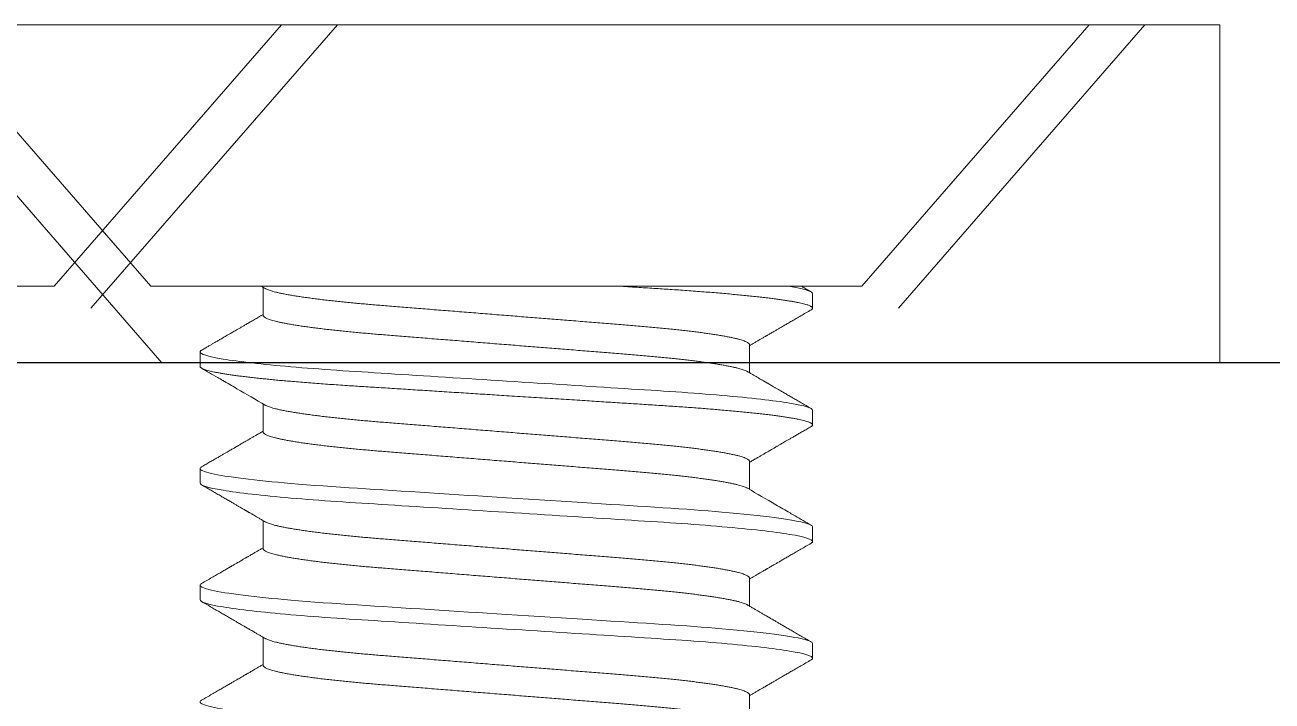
# Model space of a CAD drawing. Extents: x -7.4 to 79.9, y -10.6 to 40.1.
# Drawn here: x 8.997 to 9.3291, y 20.9332 to 21.1133 of the extents above; entities that cross this region are included whole.
import ezdxf

# ---------------------------------------------------------------- set-up
doc = ezdxf.new("R2010")
doc.units = 0
doc.header["$LTSCALE"] = 0.25
doc.header["$MEASUREMENT"] = 0
doc.linetypes.add('HIDDEN', pattern=[0.375, 0.25, -0.125])
doc.linetypes.add('SLD-Solid', pattern=[0])
doc.layers.get('0').update_dxf_attribs({"linetype": 'CONTINUOUS'})
for name, color, linetype in [('FRAME', 1, 'CONTINUOUS'), ('HINGE', 3, 'CONTINUOUS'), ('MISC', 7, 'CONTINUOUS')]:
    doc.layers.add(name, color=color, linetype=linetype)

# ---------------------------------------------------------------- blocks, each defined once
blk = doc.blocks.new('05P19-BLOCK-OG')
blk.add_lwpolyline([(0.0865, 0.01), (0.0865, 1.922, 0.414214)], format="xyb")
blk = doc.blocks.new('A$C5CFF3FD8')
at = {"color": 7, "linetype": 'Continuous', "lineweight": 15}
for p, q in [((0, 0), (0, 0.66)), ((0.09, 0), (0.09, 0.66)), ((0, 0), (0.09, 0))]:
    blk.add_line(p, q, dxfattribs=at)
at = {"color": 7, "linetype": 'HIDDEN', "lineweight": 0}
for p, q in [((0, 0.28176), (0.09, 0.36)), ((0.09, 0.235), (0, 0.31324)), ((0.09, 0.02), (0, 0.09824))]:
    blk.add_line(p, q, dxfattribs=at)
blk = doc.blocks.new('A$C70CA78BD')
at = {"color": 7, "linetype": 'SLD-Solid', "lineweight": 15}
for p, q in [((0.06961, 0.24977), (0, 0.31028)), ((0, 0.31028), (0, 0)), ((0.06961, 0.24977), (0.06961, 0.06052)), ((0.09098, 0.23669), (0.0871, 0.23669)), ((0.12206, 0.23669), (0.11817, 0.23669)), ((0.15314, 0.23669), (0.14925, 0.23669)), ((0.07738, 0.21987), (0.0699, 0.21987)), ((0.10846, 0.21987), (0.10098, 0.21987)), ((0.13954, 0.21987), (0.13206, 0.21987)), ((0.17062, 0.21987), (0.16313, 0.21987)), ((0.08515, 0.09041), (0.09264, 0.09041)), ((0.11623, 0.09041), (0.12372, 0.09041)), ((0.14731, 0.09041), (0.15479, 0.09041)), ((0.17839, 0.09041), (0.18587, 0.09041)), ((0.07156, 0.07359), (0.07544, 0.07359)), ((0.10264, 0.07359), (0.10652, 0.07359)), ((0.13371, 0.07359), (0.1376, 0.07359)), ((0.16479, 0.07359), (0.16868, 0.07359)), ((0, 0), (0.06961, 0.06052))]:
    blk.add_line(p, q, dxfattribs=at)
at = {"color": 7, "linetype": 'SLD-Solid', "lineweight": 0}
blk.add_line((0, 0), (0.06961, 0.06052), dxfattribs=at)
at = {"color": 7, "linetype": 'SLD-Solid', "lineweight": 15, "flags": 128}
for points in [[(0.11771, 0.23628), (0.11777, 0.23637), (0.11791, 0.23655), (0.11804, 0.23666), (0.11817, 0.23669), (0.11833, 0.23664), (0.11848, 0.2365), (0.11865, 0.23627), (0.11881, 0.23593), (0.11898, 0.2355), (0.11915, 0.23496), (0.11932, 0.23432), (0.11949, 0.23365), (0.11965, 0.23289), (0.11982, 0.23204), (0.11998, 0.23111), (0.12015, 0.23009), (0.12032, 0.229), (0.12049, 0.22782), (0.12066, 0.22656), (0.12083, 0.22522), (0.121, 0.2238), (0.12117, 0.22231), (0.12134, 0.22076), (0.1215, 0.21922), (0.12166, 0.21763), (0.12182, 0.21599), (0.12197, 0.21429), (0.12213, 0.21254), (0.1223, 0.21046), (0.12248, 0.20833), (0.12265, 0.20614), (0.12281, 0.2039), (0.12297, 0.20162), (0.12313, 0.19931), (0.12329, 0.19696), (0.12343, 0.19478), (0.12357, 0.19255), (0.12371, 0.19026), (0.12386, 0.18793), (0.12401, 0.18554), (0.12417, 0.18311), (0.12432, 0.18064), (0.12448, 0.17813), (0.12465, 0.17558), (0.12481, 0.173), (0.12498, 0.17039), (0.12514, 0.16776), (0.1253, 0.16526), (0.12546, 0.16274), (0.12562, 0.16021), (0.12578, 0.15768), (0.12594, 0.15514), (0.12613, 0.15221), (0.12632, 0.14928), (0.1265, 0.14636), (0.12669, 0.14346), (0.12687, 0.14058), (0.12705, 0.13772), (0.12723, 0.13491), (0.12739, 0.13236), (0.12755, 0.12984), (0.12771, 0.12736), (0.12786, 0.12493), (0.12801, 0.12254), (0.12816, 0.1202), (0.12831, 0.11791), (0.12845, 0.11568), (0.12859, 0.11349), (0.12873, 0.11134), (0.12888, 0.10921), (0.12902, 0.10711), (0.12917, 0.10516), (0.12931, 0.10325), (0.12946, 0.10137), (0.12961, 0.09954), (0.12976, 0.09774), (0.12994, 0.09572), (0.13012, 0.09377), (0.1303, 0.09189), (0.13048, 0.09009), (0.13067, 0.08837), (0.13086, 0.08673), (0.13104, 0.08517), (0.13121, 0.08383), (0.13138, 0.08256), (0.13155, 0.08138), (0.13172, 0.08027), (0.13189, 0.07925), (0.13206, 0.07831), (0.13223, 0.07746), (0.13239, 0.07669), (0.13255, 0.07601), (0.13271, 0.07542), (0.13287, 0.07491), (0.13302, 0.07448), (0.13317, 0.07416), (0.13331, 0.07391), (0.13345, 0.07373), (0.13358, 0.07363), (0.13371, 0.07359), (0.13371, 0.07359)], [(0.14879, 0.23628), (0.14885, 0.23637), (0.14899, 0.23655), (0.14912, 0.23666), (0.14925, 0.23669), (0.14941, 0.23664), (0.14956, 0.2365), (0.14972, 0.23627), (0.14989, 0.23593), (0.15006, 0.2355), (0.15023, 0.23496), (0.1504, 0.23432), (0.15056, 0.23365), (0.15073, 0.23289), (0.15089, 0.23204), (0.15106, 0.23111), (0.15123, 0.23009), (0.1514, 0.229), (0.15157, 0.22782), (0.15174, 0.22656), (0.15191, 0.22522), (0.15208, 0.2238), (0.15225, 0.22231), (0.15242, 0.22076), (0.15258, 0.21922), (0.15274, 0.21763), (0.1529, 0.21599), (0.15305, 0.21429), (0.15321, 0.21254), (0.15338, 0.21046), (0.15355, 0.20833), (0.15372, 0.20614), (0.15389, 0.2039), (0.15405, 0.20162), (0.15421, 0.19931), (0.15437, 0.19696), (0.1545, 0.19478), (0.15465, 0.19255), (0.15479, 0.19026), (0.15494, 0.18793), (0.15509, 0.18554), (0.15525, 0.18311), (0.1554, 0.18064), (0.15556, 0.17813), (0.15572, 0.17558), (0.15589, 0.173), (0.15605, 0.17039), (0.15622, 0.16776), (0.15638, 0.16526), (0.15654, 0.16274), (0.1567, 0.16021), (0.15686, 0.15768), (0.15702, 0.15514), (0.15721, 0.15221), (0.15739, 0.14928), (0.15758, 0.14636), (0.15776, 0.14346), (0.15795, 0.14058), (0.15813, 0.13772), (0.15831, 0.13491), (0.15847, 0.13236), (0.15863, 0.12984), (0.15879, 0.12736), (0.15894, 0.12493), (0.15909, 0.12254), (0.15924, 0.1202), (0.15939, 0.11791), (0.15953, 0.11568), (0.15967, 0.11349), (0.15981, 0.11134), (0.15995, 0.10921), (0.1601, 0.10711), (0.16024, 0.10516), (0.16039, 0.10325), (0.16054, 0.10137), (0.16069, 0.09954), (0.16084, 0.09774), (0.16102, 0.09572), (0.1612, 0.09377), (0.16138, 0.09189), (0.16156, 0.09009), (0.16175, 0.08837), (0.16193, 0.08673), (0.16212, 0.08517), (0.16229, 0.08383), (0.16246, 0.08256), (0.16263, 0.08138), (0.1628, 0.08027), (0.16297, 0.07925), (0.16314, 0.07831), (0.1633, 0.07746), (0.16347, 0.07669), (0.16363, 0.07601), (0.16379, 0.07542), (0.16395, 0.07491), (0.1641, 0.07448), (0.16425, 0.07416), (0.16439, 0.07391), (0.16452, 0.07373), (0.16466, 0.07363), (0.16479, 0.07359), (0.16479, 0.07359)], [(0.17987, 0.23628), (0.17993, 0.23637), (0.18006, 0.23655), (0.1802, 0.23666), (0.18033, 0.23669), (0.18048, 0.23664), (0.18064, 0.2365), (0.1808, 0.23627), (0.18097, 0.23593), (0.18113, 0.2355), (0.18131, 0.23496), (0.18148, 0.23432), (0.18164, 0.23365), (0.18181, 0.23289), (0.18197, 0.23204), (0.18214, 0.23111), (0.18231, 0.23009), (0.18248, 0.229), (0.18265, 0.22782), (0.18282, 0.22656), (0.18299, 0.22522), (0.18316, 0.2238), (0.18333, 0.22231), (0.1835, 0.22076), (0.18366, 0.21922), (0.18382, 0.21763), (0.18397, 0.21599), (0.18413, 0.21429), (0.18428, 0.21254), (0.18446, 0.21046), (0.18463, 0.20833), (0.1848, 0.20614), (0.18497, 0.2039), (0.18513, 0.20162), (0.18529, 0.19931), (0.18544, 0.19696), (0.18558, 0.19478), (0.18572, 0.19255), (0.18587, 0.19026), (0.18602, 0.18793), (0.18617, 0.18554), (0.18632, 0.18311), (0.18648, 0.18064), (0.18664, 0.17813), (0.1868, 0.17558), (0.18697, 0.173), (0.18713, 0.17039), (0.1873, 0.16776), (0.18746, 0.16526), (0.18762, 0.16274), (0.18778, 0.16021), (0.18794, 0.15768), (0.1881, 0.15514), (0.18829, 0.15221), (0.18847, 0.14928), (0.18866, 0.14636), (0.18884, 0.14346), (0.18903, 0.14058), (0.18921, 0.13772), (0.18939, 0.13491), (0.18955, 0.13236), (0.18971, 0.12984), (0.18986, 0.12736), (0.19002, 0.12493), (0.19017, 0.12254), (0.19032, 0.1202), (0.19046, 0.11791), (0.19061, 0.11568), (0.19075, 0.11349), (0.19089, 0.11134), (0.19103, 0.10921), (0.19118, 0.10711), (0.19132, 0.10516), (0.19147, 0.10325), (0.19162, 0.10137), (0.19176, 0.09954), (0.19192, 0.09774), (0.19209, 0.09572), (0.19227, 0.09377), (0.19246, 0.09189), (0.19264, 0.09009), (0.19283, 0.08837), (0.19301, 0.08673), (0.1932, 0.08517), (0.19337, 0.08383), (0.19354, 0.08256), (0.19371, 0.08138), (0.19388, 0.08027), (0.19405, 0.07925), (0.19422, 0.07831), (0.19438, 0.07746), (0.19455, 0.07669), (0.19471, 0.07601), (0.19487, 0.07542), (0.19503, 0.07491), (0.19518, 0.07448), (0.19532, 0.07416), (0.19547, 0.07391), (0.1956, 0.07373), (0.19574, 0.07363), (0.19587, 0.07359), (0.19587, 0.07359)]]:
    blk.add_lwpolyline(points, dxfattribs=at)
at = {"color": 7, "linetype": 'SLD-Solid', "lineweight": 15}
for points, knots in [([(0.08664, 0.23628), (0.08646, 0.23598), (0.08612, 0.23539), (0.08563, 0.23455), (0.08519, 0.2338), (0.08481, 0.23313), (0.08448, 0.23257), (0.08421, 0.23211), (0.084, 0.23174), (0.08381, 0.23142), (0.08366, 0.23115), (0.08353, 0.23094), (0.08344, 0.23077), (0.08333, 0.23058), (0.08319, 0.23034), (0.08296, 0.22995), (0.08266, 0.22943), (0.08233, 0.22886), (0.08202, 0.22834), (0.08175, 0.22787), (0.08145, 0.22735), (0.08111, 0.22676), (0.08073, 0.22612), (0.08032, 0.22541), (0.07986, 0.22462), (0.07934, 0.22372), (0.07877, 0.22274), (0.07815, 0.22167), (0.07759, 0.22071), (0.07723, 0.2201), (0.0771, 0.21987)], [0, 0, 0, 0, 0.056088, 0.1070819, 0.1529838, 0.1937949, 0.2295164, 0.2553962, 0.2777432, 0.2965565, 0.3141612, 0.3268802, 0.3356393, 0.3447824, 0.3610461, 0.3794648, 0.4160437, 0.4571946, 0.4832406, 0.5113783, 0.5431657, 0.5786995, 0.6179794, 0.6610046, 0.7077736, 0.7635417, 0.8238359, 0.8886533, 0.9579915, 1, 1, 1, 1]), ([(0.08664, 0.23628), (0.08665, 0.23631), (0.08672, 0.23643), (0.08683, 0.23656), (0.08696, 0.23667), (0.08705, 0.23668), (0.0871, 0.23669)], [0, 0, 0, 0, 0.1186772, 0.4145577, 0.7083667, 1, 1, 1, 1]), ([(0.0871, 0.23669), (0.08766, 0.23669), (0.08831, 0.23471), (0.08968, 0.22644), (0.09039, 0.22017), (0.09138, 0.20873), (0.09169, 0.20459), (0.09228, 0.19597), (0.09256, 0.19149), (0.09348, 0.17696), (0.09417, 0.16607), (0.09556, 0.14422), (0.09625, 0.13332), (0.09717, 0.11879), (0.09745, 0.11431), (0.09804, 0.10569), (0.09835, 0.10155), (0.09934, 0.09012), (0.10005, 0.08384), (0.10142, 0.07558), (0.10207, 0.07359), (0.10264, 0.07359)], [0, 0, 0, 0, 0.125, 0.125, 0.25, 0.25, 0.3125, 0.3125, 0.375, 0.375, 0.5, 0.5, 0.625, 0.625, 0.6875, 0.6875, 0.75, 0.75, 0.875, 0.875, 1, 1, 1, 1]), ([(0.09098, 0.23669), (0.09103, 0.23668), (0.09113, 0.23666), (0.09129, 0.23652), (0.09145, 0.23628), (0.09162, 0.23595), (0.09178, 0.23551), (0.09196, 0.23497), (0.09213, 0.23435), (0.09229, 0.23366), (0.09246, 0.2329), (0.09262, 0.23205), (0.09279, 0.23112), (0.09296, 0.23011), (0.09313, 0.22901), (0.0933, 0.22783), (0.09347, 0.22657), (0.09364, 0.22523), (0.09381, 0.22382), (0.09398, 0.22233), (0.09415, 0.2208), (0.09431, 0.21923), (0.09447, 0.21764), (0.09463, 0.216), (0.09478, 0.2143), (0.09494, 0.21246), (0.09511, 0.21048), (0.09528, 0.20834), (0.09545, 0.20615), (0.09562, 0.20392), (0.09578, 0.20164), (0.09594, 0.19932), (0.09609, 0.19704), (0.09623, 0.19478), (0.09637, 0.19255), (0.09652, 0.19026), (0.09667, 0.18793), (0.09682, 0.18554), (0.09697, 0.18311), (0.09713, 0.18064), (0.09729, 0.17813), (0.09745, 0.17558), (0.09762, 0.173), (0.09778, 0.17039), (0.09795, 0.16781), (0.09811, 0.16526), (0.09827, 0.16274), (0.09843, 0.16021), (0.09859, 0.15768), (0.09876, 0.15501), (0.09894, 0.15221), (0.09912, 0.14928), (0.09931, 0.14636), (0.09949, 0.14346), (0.09968, 0.14058), (0.09986, 0.13772), (0.10003, 0.13498), (0.1002, 0.13236), (0.10036, 0.12984), (0.10052, 0.12736), (0.10067, 0.12493), (0.10082, 0.12254), (0.10097, 0.1202), (0.10112, 0.11791), (0.10126, 0.11568), (0.1014, 0.11348), (0.10154, 0.11133), (0.10168, 0.1092), (0.10183, 0.10714), (0.10197, 0.10515), (0.10212, 0.10324), (0.10227, 0.10136), (0.10242, 0.09952), (0.10258, 0.09764), (0.10275, 0.09571), (0.10293, 0.09376), (0.10311, 0.09188), (0.10329, 0.09008), (0.10348, 0.08835), (0.10366, 0.08671), (0.10384, 0.0852), (0.10402, 0.08382), (0.10419, 0.08255), (0.10436, 0.08136), (0.10453, 0.08026), (0.1047, 0.07924), (0.10487, 0.0783), (0.10503, 0.07745), (0.1052, 0.07668), (0.10536, 0.076), (0.10552, 0.0754), (0.10568, 0.07489), (0.10583, 0.07448), (0.10597, 0.07415), (0.10612, 0.0739), (0.10625, 0.07372), (0.10639, 0.07362), (0.10653, 0.07358), (0.10667, 0.07363), (0.10683, 0.07376), (0.10693, 0.07392), (0.10698, 0.074)], [0, 0, 0, 0, 0.010408, 0.020906, 0.031487, 0.042147, 0.052881, 0.063682, 0.074544, 0.084549, 0.094596, 0.104678, 0.114791, 0.12493, 0.135089, 0.145262, 0.155444, 0.16563, 0.175813, 0.185988, 0.19615, 0.205714, 0.215257, 0.224774, 0.23426, 0.243712, 0.254599, 0.265428, 0.276192, 0.286885, 0.297502, 0.308037, 0.318485, 0.328003, 0.33758, 0.347231, 0.35695, 0.366735, 0.376581, 0.386482, 0.396436, 0.406436, 0.416478, 0.426557, 0.436667, 0.446223, 0.455798, 0.465387, 0.474985, 0.484588, 0.495698, 0.506802, 0.51789, 0.528957, 0.539995, 0.550998, 0.561958, 0.571962, 0.581919, 0.591825, 0.601675, 0.611465, 0.62119, 0.630846, 0.640428, 0.649947, 0.659516, 0.669158, 0.678869, 0.688086, 0.697358, 0.706681, 0.716051, 0.725464, 0.736403, 0.747388, 0.758411, 0.769466, 0.780546, 0.791644, 0.802752, 0.812937, 0.82312, 0.833294, 0.843454, 0.853594, 0.86371, 0.873795, 0.883845, 0.893853, 0.903816, 0.913729, 0.923586, 0.932824, 0.942006, 0.951128, 0.960185, 0.969176, 0.979584, 0.990082, 1, 1, 1, 1]), ([(0.10128, 0.21935), (0.09982, 0.22186), (0.09762, 0.22564), (0.09517, 0.22986), (0.09335, 0.23299), (0.09227, 0.23486), (0.09144, 0.23628)], [0, 0, 0, 0, 0.445486, 0.668874, 0.747476, 1, 1, 1, 1]), ([(0.11771, 0.23628), (0.11749, 0.2359), (0.11706, 0.23516), (0.11643, 0.23408), (0.11585, 0.23308), (0.11532, 0.23215), (0.11483, 0.23131), (0.11438, 0.23054), (0.11398, 0.22985), (0.11362, 0.22923), (0.11331, 0.2287), (0.11304, 0.22823), (0.11281, 0.22784), (0.11262, 0.22752), (0.11247, 0.22725), (0.11234, 0.22703), (0.11224, 0.22685), (0.11213, 0.22667), (0.11199, 0.22642), (0.1118, 0.2261), (0.11157, 0.2257), (0.1113, 0.22525), (0.11101, 0.22474), (0.11067, 0.22416), (0.11029, 0.22351), (0.10988, 0.2228), (0.10943, 0.22203), (0.10895, 0.22119), (0.10852, 0.22047), (0.10826, 0.22002), (0.10818, 0.21987)], [0, 0, 0, 0, 0.070337, 0.135967, 0.196892, 0.253115, 0.304639, 0.351465, 0.393594, 0.431028, 0.46377, 0.491819, 0.515259, 0.535073, 0.551551, 0.564691, 0.574554, 0.584153, 0.598939, 0.618912, 0.64407, 0.671016, 0.702123, 0.73739, 0.776817, 0.820402, 0.867254, 0.918113, 0.972979, 1, 1, 1, 1]), ([(0.12206, 0.23669), (0.12262, 0.23669), (0.12327, 0.23471), (0.12464, 0.22644), (0.12535, 0.22017), (0.12634, 0.20873), (0.12666, 0.20459), (0.12725, 0.19597), (0.12752, 0.19149), (0.12844, 0.17696), (0.12913, 0.16607), (0.13052, 0.14422), (0.13121, 0.13332), (0.13214, 0.11879), (0.13241, 0.11431), (0.133, 0.10569), (0.13332, 0.10155), (0.1343, 0.09012), (0.13501, 0.08384), (0.13638, 0.07558), (0.13704, 0.07359), (0.1376, 0.07359)], [0, 0, 0, 0, 0.125, 0.125, 0.25, 0.25, 0.3125, 0.3125, 0.375, 0.375, 0.5, 0.5, 0.625, 0.625, 0.6875, 0.6875, 0.75, 0.75, 0.875, 0.875, 1, 1, 1, 1]), ([(0.13236, 0.21935), (0.1322, 0.21963), (0.13189, 0.22016), (0.13144, 0.22093), (0.13104, 0.22161), (0.1307, 0.22221), (0.13041, 0.22271), (0.13017, 0.22311), (0.12999, 0.22342), (0.12985, 0.22367), (0.12974, 0.22385), (0.12966, 0.22399), (0.12959, 0.22411), (0.12952, 0.22422), (0.12946, 0.22433), (0.12939, 0.22445), (0.12931, 0.22459), (0.12921, 0.22477), (0.12906, 0.22502), (0.12887, 0.22535), (0.12862, 0.22578), (0.12831, 0.2263), (0.12795, 0.22694), (0.12753, 0.22766), (0.12705, 0.22848), (0.12652, 0.22938), (0.12596, 0.23036), (0.12535, 0.2314), (0.12471, 0.23251), (0.12402, 0.2337), (0.12329, 0.23496), (0.12278, 0.23583), (0.12252, 0.23628)], [0, 0, 0, 0, 0.04985, 0.094917, 0.135201, 0.170699, 0.20141, 0.223344, 0.241952, 0.257234, 0.266512, 0.273919, 0.282149, 0.287686, 0.294018, 0.301163, 0.309121, 0.317893, 0.333603, 0.353242, 0.377077, 0.409102, 0.446499, 0.48927, 0.537415, 0.590937, 0.649836, 0.710297, 0.775542, 0.845572, 0.920391, 1, 1, 1, 1]), ([(0.14879, 0.23628), (0.14852, 0.23582), (0.14799, 0.23491), (0.14722, 0.23358), (0.14651, 0.23234), (0.14584, 0.23119), (0.14522, 0.23013), (0.14465, 0.22915), (0.14413, 0.22826), (0.14366, 0.22745), (0.14326, 0.22675), (0.1429, 0.22614), (0.14261, 0.22564), (0.14236, 0.22521), (0.14216, 0.22486), (0.14201, 0.22461), (0.1419, 0.22442), (0.14179, 0.22423), (0.14165, 0.22399), (0.14148, 0.2237), (0.14128, 0.22334), (0.14102, 0.2229), (0.14071, 0.22237), (0.14033, 0.22173), (0.13992, 0.221), (0.13955, 0.22038), (0.13932, 0.21999), (0.13926, 0.21987)], [0, 0, 0, 0, 0.085677, 0.16623, 0.241662, 0.311974, 0.377169, 0.436223, 0.490345, 0.539538, 0.583792, 0.619297, 0.650051, 0.676053, 0.697305, 0.713818, 0.721702, 0.732974, 0.747631, 0.765675, 0.787105, 0.811919, 0.846164, 0.885281, 0.929268, 0.978124, 1, 1, 1, 1]), ([(0.15314, 0.23669), (0.1537, 0.23669), (0.15435, 0.23471), (0.15572, 0.22644), (0.15643, 0.22017), (0.15742, 0.20873), (0.15773, 0.20459), (0.15832, 0.19597), (0.1586, 0.19149), (0.15952, 0.17696), (0.16021, 0.16607), (0.1616, 0.14422), (0.16229, 0.13332), (0.16322, 0.11879), (0.16349, 0.11431), (0.16408, 0.10569), (0.16439, 0.10155), (0.16538, 0.09012), (0.16609, 0.08384), (0.16746, 0.07558), (0.16812, 0.07359), (0.16868, 0.07359)], [0, 0, 0, 0, 0.125, 0.125, 0.25, 0.25, 0.3125, 0.3125, 0.375, 0.375, 0.5, 0.5, 0.625, 0.625, 0.6875, 0.6875, 0.75, 0.75, 0.875, 0.875, 1, 1, 1, 1]), ([(0.16344, 0.21935), (0.16327, 0.21964), (0.16294, 0.2202), (0.16248, 0.221), (0.16206, 0.22173), (0.16168, 0.22237), (0.16137, 0.2229), (0.16111, 0.22334), (0.16091, 0.2237), (0.16073, 0.224), (0.16058, 0.22426), (0.16046, 0.22447), (0.16037, 0.22462), (0.16027, 0.22479), (0.16015, 0.22501), (0.15996, 0.22532), (0.15974, 0.22571), (0.15946, 0.22618), (0.15912, 0.22677), (0.15872, 0.22747), (0.15824, 0.22829), (0.15771, 0.2292), (0.15713, 0.23019), (0.15651, 0.23126), (0.15585, 0.23241), (0.15514, 0.23363), (0.15438, 0.23493), (0.15387, 0.23582), (0.1536, 0.23628)], [0, 0, 0, 0, 0.052065, 0.099413, 0.142043, 0.179952, 0.21314, 0.237188, 0.257957, 0.275443, 0.29181, 0.303636, 0.311348, 0.319105, 0.333528, 0.350681, 0.37466, 0.402508, 0.434226, 0.477939, 0.526613, 0.580239, 0.63882, 0.702358, 0.769588, 0.841603, 0.918406, 1, 1, 1, 1]), ([(0.17987, 0.23628), (0.1796, 0.23582), (0.17907, 0.23491), (0.1783, 0.23358), (0.17758, 0.23234), (0.17691, 0.23119), (0.1763, 0.23013), (0.17573, 0.22915), (0.17521, 0.22826), (0.17474, 0.22745), (0.17433, 0.22675), (0.17398, 0.22614), (0.17369, 0.22564), (0.17344, 0.22521), (0.17324, 0.22486), (0.17309, 0.22461), (0.17298, 0.22442), (0.17287, 0.22423), (0.17273, 0.22399), (0.17256, 0.2237), (0.17235, 0.22334), (0.1721, 0.2229), (0.17179, 0.22237), (0.17141, 0.22173), (0.17099, 0.221), (0.17063, 0.22038), (0.1704, 0.21999), (0.17033, 0.21987)], [0, 0, 0, 0, 0.085677, 0.16623, 0.241661, 0.311974, 0.37717, 0.436223, 0.490345, 0.539537, 0.583792, 0.619297, 0.650051, 0.676053, 0.697305, 0.713818, 0.721702, 0.732974, 0.747631, 0.765675, 0.787105, 0.81192, 0.846164, 0.885281, 0.929268, 0.978124, 1, 1, 1, 1]), ([(0.0702, 0.21935), (0.07003, 0.21964), (0.06984, 0.21998), (0.06964, 0.22031), (0.06962, 0.22035)], [0, 0, 0, 0, 0.875169, 1, 1, 1, 1]), ([(0.0702, 0.21934), (0.07022, 0.21932), (0.07029, 0.2192), (0.07042, 0.21893), (0.07059, 0.21851), (0.07077, 0.21798), (0.07096, 0.21735), (0.07116, 0.2166), (0.07136, 0.21576), (0.07156, 0.21481), (0.07176, 0.21378), (0.07197, 0.21264), (0.07217, 0.21142), (0.07238, 0.21011), (0.07258, 0.20871), (0.07278, 0.20724), (0.07298, 0.20571), (0.07318, 0.20411), (0.07338, 0.20244), (0.07356, 0.20076), (0.07374, 0.19906), (0.07392, 0.19737), (0.07409, 0.19563), (0.07425, 0.19385), (0.07441, 0.19205), (0.07457, 0.19021), (0.07473, 0.18828), (0.07489, 0.18625), (0.07507, 0.18411), (0.07524, 0.18191), (0.07542, 0.17965), (0.07561, 0.17734), (0.0758, 0.17498), (0.07599, 0.17258), (0.07618, 0.17014), (0.07638, 0.16766), (0.07658, 0.16517), (0.07678, 0.16267), (0.07698, 0.16017), (0.07718, 0.15766), (0.07738, 0.1552), (0.07757, 0.15281), (0.07776, 0.15049), (0.07794, 0.14817), (0.07813, 0.14587), (0.07831, 0.14358), (0.07849, 0.14132), (0.07868, 0.13901), (0.07886, 0.13665), (0.07905, 0.13427), (0.07924, 0.13193), (0.07943, 0.12964), (0.0796, 0.12741), (0.07978, 0.12523), (0.07995, 0.12311), (0.08011, 0.12104), (0.08029, 0.11901), (0.08046, 0.11702), (0.08064, 0.11508), (0.08083, 0.11319), (0.08101, 0.11135), (0.0812, 0.10961), (0.08138, 0.10797), (0.08156, 0.10642), (0.08174, 0.10493), (0.08192, 0.1035), (0.08211, 0.10213), (0.0823, 0.10083), (0.08249, 0.09955), (0.08269, 0.09832), (0.08289, 0.09714), (0.0831, 0.09604), (0.0833, 0.09505), (0.0835, 0.09415), (0.0837, 0.09334), (0.0839, 0.09264), (0.08409, 0.09203), (0.08428, 0.09152), (0.08446, 0.09111), (0.08464, 0.09079), (0.08482, 0.09058), (0.08499, 0.09044), (0.0851, 0.09042), (0.08515, 0.09041)], [0, 0, 0, 0, 0.003155, 0.014696, 0.02631, 0.03799, 0.050907, 0.063885, 0.076917, 0.089991, 0.103098, 0.116228, 0.12937, 0.142514, 0.155648, 0.168764, 0.181617, 0.194432, 0.2072, 0.21991, 0.231618, 0.243262, 0.254836, 0.266333, 0.277749, 0.289076, 0.300309, 0.312595, 0.32498, 0.337476, 0.350076, 0.362772, 0.375556, 0.388418, 0.40135, 0.414342, 0.427385, 0.440234, 0.453113, 0.466011, 0.478919, 0.490868, 0.502808, 0.514733, 0.526635, 0.538505, 0.550337, 0.562123, 0.575026, 0.587855, 0.600602, 0.613257, 0.625813, 0.638261, 0.650596, 0.662894, 0.675305, 0.687827, 0.700224, 0.712712, 0.725283, 0.737928, 0.749692, 0.761504, 0.773359, 0.785247, 0.797163, 0.809098, 0.821044, 0.834188, 0.847325, 0.860447, 0.873541, 0.886598, 0.899608, 0.91256, 0.925447, 0.938257, 0.950983, 0.963391, 0.975701, 0.987906, 1, 1, 1, 1]), ([(0.07738, 0.21987), (0.07744, 0.21986), (0.07754, 0.21985), (0.07769, 0.21973), (0.07786, 0.21954), (0.07802, 0.21928), (0.07819, 0.21893), (0.07836, 0.21851), (0.07854, 0.21798), (0.07873, 0.21735), (0.07893, 0.2166), (0.07913, 0.21576), (0.07933, 0.21481), (0.07953, 0.21378), (0.07974, 0.21264), (0.07994, 0.21142), (0.08015, 0.21011), (0.08035, 0.20871), (0.08055, 0.20724), (0.08075, 0.20571), (0.08095, 0.20411), (0.08115, 0.20244), (0.08133, 0.20076), (0.08151, 0.19906), (0.08169, 0.19737), (0.08186, 0.19563), (0.08202, 0.19385), (0.08218, 0.19205), (0.08234, 0.19021), (0.0825, 0.18828), (0.08266, 0.18625), (0.08284, 0.18411), (0.08301, 0.18191), (0.08319, 0.17965), (0.08338, 0.17734), (0.08357, 0.17498), (0.08376, 0.17258), (0.08395, 0.17014), (0.08415, 0.16766), (0.08435, 0.16517), (0.08455, 0.16267), (0.08475, 0.16017), (0.08495, 0.15766), (0.08515, 0.1552), (0.08534, 0.15281), (0.08553, 0.15049), (0.08571, 0.14817), (0.0859, 0.14587), (0.08608, 0.14358), (0.08626, 0.14132), (0.08645, 0.13901), (0.08663, 0.13665), (0.08682, 0.13427), (0.08701, 0.13193), (0.08719, 0.12964), (0.08737, 0.12741), (0.08755, 0.12523), (0.08772, 0.12311), (0.08788, 0.12104), (0.08806, 0.11901), (0.08823, 0.11702), (0.08841, 0.11508), (0.08859, 0.11319), (0.08878, 0.11135), (0.08897, 0.10961), (0.08915, 0.10797), (0.08933, 0.10642), (0.08951, 0.10493), (0.08969, 0.1035), (0.08988, 0.10213), (0.09007, 0.10083), (0.09026, 0.09955), (0.09046, 0.09832), (0.09066, 0.09714), (0.09087, 0.09604), (0.09107, 0.09505), (0.09127, 0.09415), (0.09147, 0.09334), (0.09167, 0.09264), (0.09186, 0.09203), (0.09205, 0.09152), (0.09221, 0.09116), (0.0923, 0.091), (0.09233, 0.09095)], [0, 0, 0, 0, 0.01119, 0.022477, 0.033854, 0.045316, 0.056858, 0.068472, 0.080152, 0.093068, 0.106047, 0.119078, 0.132153, 0.14526, 0.15839, 0.171532, 0.184675, 0.19781, 0.210926, 0.223779, 0.236594, 0.249361, 0.262072, 0.273779, 0.285423, 0.296997, 0.308495, 0.319911, 0.331238, 0.342471, 0.354757, 0.367142, 0.379638, 0.392238, 0.404934, 0.417718, 0.43058, 0.443512, 0.456504, 0.469547, 0.482396, 0.495275, 0.508173, 0.521081, 0.53303, 0.54497, 0.556895, 0.568797, 0.580667, 0.592499, 0.604285, 0.617188, 0.630017, 0.642764, 0.655419, 0.667975, 0.680424, 0.692758, 0.705056, 0.717468, 0.729989, 0.742386, 0.754874, 0.767445, 0.78009, 0.791854, 0.803667, 0.815521, 0.82741, 0.839325, 0.85126, 0.863206, 0.87635, 0.889488, 0.902609, 0.915703, 0.92876, 0.94177, 0.954723, 0.967609, 0.98042, 0.993145, 1, 1, 1, 1]), ([(0.10128, 0.21934), (0.1013, 0.21932), (0.10137, 0.2192), (0.1015, 0.21893), (0.10167, 0.21851), (0.10185, 0.21798), (0.10204, 0.21735), (0.10223, 0.2166), (0.10243, 0.21576), (0.10264, 0.21481), (0.10284, 0.21378), (0.10304, 0.21264), (0.10325, 0.21142), (0.10345, 0.21011), (0.10366, 0.20871), (0.10386, 0.20724), (0.10406, 0.20571), (0.10426, 0.20411), (0.10445, 0.20244), (0.10464, 0.20076), (0.10482, 0.19906), (0.10499, 0.19737), (0.10516, 0.19563), (0.10533, 0.19385), (0.10549, 0.19205), (0.10565, 0.19021), (0.10581, 0.18828), (0.10597, 0.18625), (0.10614, 0.18411), (0.10632, 0.18191), (0.1065, 0.17965), (0.10669, 0.17734), (0.10687, 0.17498), (0.10707, 0.17258), (0.10726, 0.17014), (0.10746, 0.16766), (0.10766, 0.16517), (0.10786, 0.16267), (0.10806, 0.16017), (0.10826, 0.15766), (0.10846, 0.1552), (0.10865, 0.15281), (0.10884, 0.15049), (0.10902, 0.14817), (0.1092, 0.14587), (0.10939, 0.14358), (0.10957, 0.14132), (0.10975, 0.13901), (0.10994, 0.13665), (0.11013, 0.13427), (0.11032, 0.13193), (0.1105, 0.12964), (0.11068, 0.12741), (0.11086, 0.12523), (0.11103, 0.12311), (0.11119, 0.12104), (0.11137, 0.11901), (0.11154, 0.11702), (0.11172, 0.11508), (0.1119, 0.11319), (0.11209, 0.11135), (0.11227, 0.10961), (0.11246, 0.10797), (0.11264, 0.10642), (0.11282, 0.10493), (0.113, 0.1035), (0.11319, 0.10213), (0.11337, 0.10083), (0.11357, 0.09955), (0.11377, 0.09832), (0.11397, 0.09714), (0.11417, 0.09604), (0.11438, 0.09505), (0.11458, 0.09415), (0.11478, 0.09334), (0.11497, 0.09264), (0.11517, 0.09203), (0.11536, 0.09152), (0.11554, 0.09111), (0.11572, 0.09079), (0.1159, 0.09058), (0.11607, 0.09044), (0.11618, 0.09042), (0.11623, 0.09041)], [0, 0, 0, 0, 0.003154, 0.014695, 0.026309, 0.03799, 0.050906, 0.063885, 0.076916, 0.089991, 0.103098, 0.116228, 0.129369, 0.142513, 0.155648, 0.168764, 0.181616, 0.194431, 0.207199, 0.21991, 0.231617, 0.243261, 0.254835, 0.266333, 0.277748, 0.289076, 0.300309, 0.312595, 0.32498, 0.337476, 0.350076, 0.362772, 0.375556, 0.388418, 0.40135, 0.414342, 0.427384, 0.440234, 0.453112, 0.466011, 0.478919, 0.490867, 0.502808, 0.514733, 0.526634, 0.538505, 0.550337, 0.562123, 0.575026, 0.587855, 0.600601, 0.613257, 0.625813, 0.638261, 0.650595, 0.662893, 0.675305, 0.687827, 0.700224, 0.712712, 0.725283, 0.737928, 0.749691, 0.761504, 0.773358, 0.785247, 0.797163, 0.809098, 0.821043, 0.834188, 0.847325, 0.860447, 0.873541, 0.886598, 0.899607, 0.91256, 0.925446, 0.938257, 0.950983, 0.963391, 0.975701, 0.987906, 1, 1, 1, 1]), ([(0.10846, 0.21987), (0.10851, 0.21986), (0.10862, 0.21985), (0.10877, 0.21973), (0.10893, 0.21954), (0.1091, 0.21928), (0.10927, 0.21893), (0.10944, 0.21851), (0.10962, 0.21798), (0.10981, 0.21735), (0.11, 0.2166), (0.1102, 0.21576), (0.11041, 0.21481), (0.11061, 0.21378), (0.11081, 0.21264), (0.11102, 0.21142), (0.11122, 0.21011), (0.11143, 0.20871), (0.11163, 0.20724), (0.11183, 0.20571), (0.11203, 0.20411), (0.11222, 0.20244), (0.11241, 0.20076), (0.11259, 0.19906), (0.11276, 0.19737), (0.11293, 0.19563), (0.1131, 0.19385), (0.11326, 0.19205), (0.11342, 0.19021), (0.11358, 0.18828), (0.11374, 0.18625), (0.11391, 0.18411), (0.11409, 0.18191), (0.11427, 0.17965), (0.11446, 0.17734), (0.11464, 0.17498), (0.11484, 0.17258), (0.11503, 0.17014), (0.11523, 0.16766), (0.11543, 0.16517), (0.11563, 0.16267), (0.11583, 0.16017), (0.11603, 0.15766), (0.11623, 0.1552), (0.11642, 0.15281), (0.1166, 0.15049), (0.11679, 0.14817), (0.11697, 0.14587), (0.11716, 0.14358), (0.11734, 0.14132), (0.11752, 0.13901), (0.11771, 0.13665), (0.1179, 0.13427), (0.11809, 0.13193), (0.11827, 0.12964), (0.11845, 0.12741), (0.11863, 0.12523), (0.11879, 0.12311), (0.11896, 0.12104), (0.11913, 0.11901), (0.11931, 0.11702), (0.11949, 0.11508), (0.11967, 0.11319), (0.11986, 0.11135), (0.12004, 0.10961), (0.12023, 0.10797), (0.12041, 0.10642), (0.12059, 0.10493), (0.12077, 0.1035), (0.12096, 0.10213), (0.12114, 0.10083), (0.12134, 0.09955), (0.12153, 0.09832), (0.12174, 0.09714), (0.12194, 0.09604), (0.12215, 0.09505), (0.12235, 0.09415), (0.12255, 0.09334), (0.12274, 0.09264), (0.12294, 0.09203), (0.12313, 0.09152), (0.12328, 0.09116), (0.12338, 0.091), (0.12341, 0.09095)], [0, 0, 0, 0, 0.0111903, 0.0224768, 0.033854, 0.0453163, 0.0568576, 0.0684717, 0.0801519, 0.0930682, 0.106047, 0.1190785, 0.1321529, 0.1452601, 0.1583898, 0.1715316, 0.1846752, 0.19781, 0.2109258, 0.2237787, 0.2365937, 0.2493612, 0.2620721, 0.2737793, 0.2854233, 0.2969974, 0.3084953, 0.3199107, 0.3312378, 0.3424712, 0.3547571, 0.3671419, 0.3796382, 0.3922383, 0.4049344, 0.4177179, 0.4305802, 0.4435121, 0.4565043, 0.4695468, 0.482396, 0.4952746, 0.508173, 0.5210812, 0.5330296, 0.5449702, 0.5568952, 0.5687968, 0.5806673, 0.5924992, 0.6042852, 0.617188, 0.6300171, 0.6427637, 0.655419, 0.6679749, 0.6804236, 0.6927577, 0.7050559, 0.7174677, 0.7299891, 0.7423864, 0.7548744, 0.7674452, 0.7800904, 0.7918538, 0.8036664, 0.8155209, 0.8274097, 0.8393253, 0.85126, 0.863206, 0.87635, 0.8894879, 0.902609, 0.9157032, 0.9287602, 0.94177, 0.9547228, 0.967609, 0.9804194, 0.9931452, 1, 1, 1, 1]), ([(0.13236, 0.21934), (0.13238, 0.21932), (0.13245, 0.2192), (0.13257, 0.21893), (0.13275, 0.21851), (0.13293, 0.21798), (0.13311, 0.21735), (0.13331, 0.2166), (0.13351, 0.21576), (0.13371, 0.21481), (0.13392, 0.21378), (0.13412, 0.21264), (0.13433, 0.21142), (0.13453, 0.21011), (0.13474, 0.20871), (0.13494, 0.20724), (0.13514, 0.20571), (0.13534, 0.20411), (0.13553, 0.20244), (0.13572, 0.20076), (0.1359, 0.19906), (0.13607, 0.19737), (0.13624, 0.19563), (0.13641, 0.19385), (0.13657, 0.19205), (0.13673, 0.19021), (0.13689, 0.18828), (0.13705, 0.18625), (0.13722, 0.18411), (0.1374, 0.18191), (0.13758, 0.17965), (0.13776, 0.17734), (0.13795, 0.17498), (0.13815, 0.17258), (0.13834, 0.17014), (0.13854, 0.16766), (0.13874, 0.16517), (0.13894, 0.16267), (0.13914, 0.16017), (0.13934, 0.15766), (0.13954, 0.1552), (0.13973, 0.15281), (0.13991, 0.15049), (0.1401, 0.14817), (0.14028, 0.14587), (0.14047, 0.14358), (0.14065, 0.14132), (0.14083, 0.13901), (0.14102, 0.13665), (0.14121, 0.13427), (0.1414, 0.13193), (0.14158, 0.12964), (0.14176, 0.12741), (0.14193, 0.12523), (0.1421, 0.12311), (0.14227, 0.12104), (0.14244, 0.11901), (0.14262, 0.11702), (0.1428, 0.11508), (0.14298, 0.11319), (0.14317, 0.11135), (0.14335, 0.10961), (0.14354, 0.10797), (0.14372, 0.10642), (0.1439, 0.10493), (0.14408, 0.1035), (0.14427, 0.10213), (0.14445, 0.10083), (0.14464, 0.09955), (0.14484, 0.09832), (0.14505, 0.09714), (0.14525, 0.09604), (0.14546, 0.09505), (0.14566, 0.09415), (0.14586, 0.09334), (0.14605, 0.09264), (0.14625, 0.09203), (0.14644, 0.09152), (0.14662, 0.09111), (0.1468, 0.09079), (0.14697, 0.09058), (0.14715, 0.09044), (0.14726, 0.09042), (0.14731, 0.09041)], [0, 0, 0, 0, 0.003154, 0.014696, 0.02631, 0.03799, 0.050906, 0.063885, 0.076916, 0.089991, 0.103098, 0.116228, 0.129369, 0.142513, 0.155648, 0.168764, 0.181617, 0.194432, 0.207199, 0.21991, 0.231617, 0.243261, 0.254835, 0.266333, 0.277748, 0.289076, 0.300309, 0.312595, 0.32498, 0.337476, 0.350076, 0.362772, 0.375556, 0.388418, 0.40135, 0.414342, 0.427385, 0.440234, 0.453112, 0.466011, 0.478919, 0.490867, 0.502808, 0.514733, 0.526634, 0.538505, 0.550337, 0.562123, 0.575026, 0.587855, 0.600601, 0.613257, 0.625813, 0.638261, 0.650595, 0.662893, 0.675305, 0.687827, 0.700224, 0.712712, 0.725283, 0.737928, 0.749691, 0.761504, 0.773358, 0.785247, 0.797163, 0.809098, 0.821043, 0.834188, 0.847325, 0.860447, 0.873541, 0.886598, 0.899607, 0.91256, 0.925446, 0.938257, 0.950983, 0.963391, 0.975701, 0.987906, 1, 1, 1, 1]), ([(0.13954, 0.21987), (0.13959, 0.21986), (0.13969, 0.21985), (0.13985, 0.21973), (0.14001, 0.21954), (0.14018, 0.21928), (0.14034, 0.21893), (0.14052, 0.21851), (0.1407, 0.21798), (0.14088, 0.21735), (0.14108, 0.2166), (0.14128, 0.21576), (0.14148, 0.21481), (0.14169, 0.21378), (0.14189, 0.21264), (0.1421, 0.21142), (0.1423, 0.21011), (0.14251, 0.20871), (0.14271, 0.20724), (0.14291, 0.20571), (0.14311, 0.20411), (0.1433, 0.20244), (0.14349, 0.20076), (0.14367, 0.19906), (0.14384, 0.19737), (0.14401, 0.19563), (0.14418, 0.19385), (0.14434, 0.19205), (0.1445, 0.19021), (0.14466, 0.18828), (0.14482, 0.18625), (0.14499, 0.18411), (0.14517, 0.18191), (0.14535, 0.17965), (0.14553, 0.17734), (0.14572, 0.17498), (0.14591, 0.17258), (0.14611, 0.17014), (0.14631, 0.16766), (0.14651, 0.16517), (0.14671, 0.16267), (0.14691, 0.16017), (0.14711, 0.15766), (0.14731, 0.1552), (0.1475, 0.15281), (0.14768, 0.15049), (0.14787, 0.14817), (0.14805, 0.14587), (0.14824, 0.14358), (0.14842, 0.14132), (0.1486, 0.13901), (0.14879, 0.13665), (0.14898, 0.13427), (0.14917, 0.13193), (0.14935, 0.12964), (0.14953, 0.12741), (0.1497, 0.12523), (0.14987, 0.12311), (0.15004, 0.12104), (0.15021, 0.11901), (0.15039, 0.11702), (0.15057, 0.11508), (0.15075, 0.11319), (0.15094, 0.11135), (0.15112, 0.10961), (0.1513, 0.10797), (0.15148, 0.10642), (0.15167, 0.10493), (0.15185, 0.1035), (0.15204, 0.10213), (0.15222, 0.10083), (0.15241, 0.09955), (0.15261, 0.09832), (0.15282, 0.09714), (0.15302, 0.09604), (0.15322, 0.09505), (0.15343, 0.09415), (0.15362, 0.09334), (0.15382, 0.09264), (0.15401, 0.09203), (0.1542, 0.09152), (0.15436, 0.09116), (0.15446, 0.091), (0.15449, 0.09095)], [0, 0, 0, 0, 0.01119, 0.022477, 0.033854, 0.045316, 0.056858, 0.068472, 0.080152, 0.093068, 0.106047, 0.119078, 0.132153, 0.14526, 0.15839, 0.171532, 0.184675, 0.19781, 0.210926, 0.223779, 0.236594, 0.249361, 0.262072, 0.273779, 0.285423, 0.296997, 0.308495, 0.319911, 0.331238, 0.342471, 0.354757, 0.367142, 0.379638, 0.392238, 0.404934, 0.417718, 0.43058, 0.443512, 0.456504, 0.469547, 0.482396, 0.495274, 0.508173, 0.521081, 0.533029, 0.54497, 0.556895, 0.568796, 0.580667, 0.592499, 0.604285, 0.617188, 0.630017, 0.642763, 0.655419, 0.667975, 0.680423, 0.692757, 0.705056, 0.717467, 0.729989, 0.742386, 0.754874, 0.767445, 0.78009, 0.791853, 0.803666, 0.81552, 0.827409, 0.839325, 0.85126, 0.863205, 0.87635, 0.889487, 0.902609, 0.915703, 0.92876, 0.94177, 0.954722, 0.967608, 0.980419, 0.993145, 1, 1, 1, 1]), ([(0.16344, 0.21934), (0.16345, 0.21932), (0.16352, 0.2192), (0.16365, 0.21893), (0.16382, 0.21851), (0.164, 0.21798), (0.16419, 0.21735), (0.16439, 0.2166), (0.16459, 0.21576), (0.16479, 0.21481), (0.165, 0.21378), (0.1652, 0.21264), (0.16541, 0.21142), (0.16561, 0.21011), (0.16582, 0.20871), (0.16602, 0.20724), (0.16622, 0.20571), (0.16642, 0.20411), (0.16661, 0.20244), (0.1668, 0.20076), (0.16698, 0.19906), (0.16715, 0.19737), (0.16732, 0.19563), (0.16749, 0.19385), (0.16765, 0.19205), (0.16781, 0.19021), (0.16797, 0.18828), (0.16813, 0.18625), (0.1683, 0.18411), (0.16848, 0.18191), (0.16866, 0.17965), (0.16884, 0.17734), (0.16903, 0.17498), (0.16922, 0.17258), (0.16942, 0.17014), (0.16962, 0.16766), (0.16982, 0.16517), (0.17002, 0.16267), (0.17022, 0.16017), (0.17042, 0.15766), (0.17061, 0.1552), (0.17081, 0.15281), (0.17099, 0.15049), (0.17118, 0.14817), (0.17136, 0.14587), (0.17154, 0.14358), (0.17173, 0.14132), (0.17191, 0.13901), (0.1721, 0.13665), (0.17229, 0.13427), (0.17248, 0.13193), (0.17266, 0.12964), (0.17284, 0.12741), (0.17301, 0.12523), (0.17318, 0.12311), (0.17335, 0.12104), (0.17352, 0.11901), (0.1737, 0.11702), (0.17388, 0.11508), (0.17406, 0.11319), (0.17425, 0.11135), (0.17443, 0.10961), (0.17461, 0.10797), (0.17479, 0.10642), (0.17498, 0.10493), (0.17516, 0.1035), (0.17534, 0.10213), (0.17553, 0.10083), (0.17572, 0.09955), (0.17592, 0.09832), (0.17613, 0.09714), (0.17633, 0.09604), (0.17653, 0.09505), (0.17673, 0.09415), (0.17693, 0.09334), (0.17713, 0.09264), (0.17732, 0.09203), (0.17751, 0.09152), (0.1777, 0.09111), (0.17788, 0.09079), (0.17805, 0.09058), (0.17822, 0.09044), (0.17833, 0.09042), (0.17839, 0.09041)], [0, 0, 0, 0, 0.003155, 0.014696, 0.02631, 0.03799, 0.050906, 0.063885, 0.076917, 0.089991, 0.103098, 0.116228, 0.12937, 0.142513, 0.155648, 0.168764, 0.181617, 0.194432, 0.207199, 0.21991, 0.231617, 0.243261, 0.254835, 0.266333, 0.277749, 0.289076, 0.300309, 0.312595, 0.32498, 0.337476, 0.350076, 0.362772, 0.375556, 0.388418, 0.40135, 0.414342, 0.427385, 0.440234, 0.453112, 0.466011, 0.478919, 0.490867, 0.502808, 0.514733, 0.526635, 0.538505, 0.550337, 0.562123, 0.575026, 0.587855, 0.600601, 0.613257, 0.625813, 0.638261, 0.650595, 0.662894, 0.675305, 0.687827, 0.700224, 0.712712, 0.725283, 0.737928, 0.749691, 0.761504, 0.773358, 0.785247, 0.797163, 0.809098, 0.821044, 0.834188, 0.847325, 0.860447, 0.873541, 0.886598, 0.899608, 0.91256, 0.925447, 0.938257, 0.950983, 0.963391, 0.975701, 0.987906, 1, 1, 1, 1]), ([(0.17062, 0.21987), (0.17067, 0.21986), (0.17077, 0.21985), (0.17093, 0.21973), (0.17109, 0.21954), (0.17125, 0.21928), (0.17142, 0.21893), (0.17159, 0.21851), (0.17177, 0.21798), (0.17196, 0.21735), (0.17216, 0.2166), (0.17236, 0.21576), (0.17256, 0.21481), (0.17277, 0.21378), (0.17297, 0.21264), (0.17317, 0.21142), (0.17338, 0.21011), (0.17358, 0.20871), (0.17379, 0.20724), (0.17399, 0.20571), (0.17418, 0.20411), (0.17438, 0.20244), (0.17457, 0.20076), (0.17475, 0.19906), (0.17492, 0.19737), (0.17509, 0.19563), (0.17526, 0.19385), (0.17542, 0.19205), (0.17558, 0.19021), (0.17574, 0.18828), (0.1759, 0.18625), (0.17607, 0.18411), (0.17625, 0.18191), (0.17643, 0.17965), (0.17661, 0.17734), (0.1768, 0.17498), (0.17699, 0.17258), (0.17719, 0.17014), (0.17739, 0.16766), (0.17759, 0.16517), (0.17779, 0.16267), (0.17799, 0.16017), (0.17819, 0.15766), (0.17838, 0.1552), (0.17857, 0.15281), (0.17876, 0.15049), (0.17895, 0.14817), (0.17913, 0.14587), (0.17931, 0.14358), (0.17949, 0.14132), (0.17968, 0.13901), (0.17987, 0.13665), (0.18006, 0.13427), (0.18025, 0.13193), (0.18043, 0.12964), (0.18061, 0.12741), (0.18078, 0.12523), (0.18095, 0.12311), (0.18112, 0.12104), (0.18129, 0.11901), (0.18147, 0.11702), (0.18165, 0.11508), (0.18183, 0.11319), (0.18202, 0.11135), (0.1822, 0.10961), (0.18238, 0.10797), (0.18256, 0.10642), (0.18275, 0.10493), (0.18293, 0.1035), (0.18311, 0.10213), (0.1833, 0.10083), (0.18349, 0.09955), (0.18369, 0.09832), (0.1839, 0.09714), (0.1841, 0.09604), (0.1843, 0.09505), (0.1845, 0.09415), (0.1847, 0.09334), (0.1849, 0.09264), (0.18509, 0.09203), (0.18528, 0.09152), (0.18544, 0.09116), (0.18554, 0.091), (0.18557, 0.09095)], [0, 0, 0, 0, 0.01119, 0.022477, 0.033854, 0.045316, 0.056858, 0.068472, 0.080152, 0.093068, 0.106047, 0.119078, 0.132153, 0.14526, 0.15839, 0.171532, 0.184675, 0.19781, 0.210926, 0.223779, 0.236594, 0.249361, 0.262072, 0.273779, 0.285423, 0.296997, 0.308495, 0.319911, 0.331238, 0.342471, 0.354757, 0.367142, 0.379638, 0.392238, 0.404934, 0.417718, 0.43058, 0.443512, 0.456504, 0.469547, 0.482396, 0.495274, 0.508173, 0.521081, 0.533029, 0.54497, 0.556895, 0.568796, 0.580667, 0.592499, 0.604285, 0.617188, 0.630017, 0.642763, 0.655419, 0.667975, 0.680423, 0.692757, 0.705056, 0.717467, 0.729989, 0.742386, 0.754874, 0.767445, 0.78009, 0.791853, 0.803666, 0.81552, 0.827409, 0.839325, 0.85126, 0.863205, 0.87635, 0.889487, 0.902609, 0.915703, 0.92876, 0.94177, 0.954722, 0.967608, 0.980419, 0.993145, 1, 1, 1, 1]), ([(0.06961, 0.12456), (0.06967, 0.12376), (0.06977, 0.12217), (0.06992, 0.11983), (0.07006, 0.11753), (0.0702, 0.11529), (0.07034, 0.1131), (0.07049, 0.11094), (0.07064, 0.10873), (0.0708, 0.10649), (0.07096, 0.10422), (0.07114, 0.102), (0.07131, 0.09983), (0.07149, 0.09774), (0.07167, 0.09571), (0.07185, 0.09376), (0.07203, 0.09188), (0.07221, 0.09008), (0.0724, 0.08835), (0.07258, 0.08671), (0.07276, 0.0852), (0.07294, 0.08382), (0.07311, 0.08255), (0.07328, 0.08136), (0.07345, 0.08026), (0.07362, 0.07924), (0.07379, 0.0783), (0.07395, 0.07745), (0.07412, 0.07668), (0.07428, 0.076), (0.07444, 0.0754), (0.0746, 0.07489), (0.07475, 0.07448), (0.0749, 0.07415), (0.07504, 0.0739), (0.07518, 0.07372), (0.07531, 0.07362), (0.07545, 0.07358), (0.07559, 0.07363), (0.07575, 0.07376), (0.07585, 0.07392), (0.0759, 0.074)], [0, 0, 0, 0, 0.024765, 0.049364, 0.073785, 0.098019, 0.122123, 0.146387, 0.170837, 0.197934, 0.225229, 0.252707, 0.280353, 0.308151, 0.335717, 0.363399, 0.391178, 0.419038, 0.44696, 0.474926, 0.502919, 0.528586, 0.554247, 0.579886, 0.605489, 0.631044, 0.656535, 0.68195, 0.707275, 0.732497, 0.757604, 0.782584, 0.807423, 0.830706, 0.853844, 0.876831, 0.899656, 0.922312, 0.948541, 0.974995, 1, 1, 1, 1]), ([(0.0759, 0.074), (0.07617, 0.07447), (0.0767, 0.07538), (0.07747, 0.0767), (0.07819, 0.07794), (0.07886, 0.07909), (0.07948, 0.08016), (0.08004, 0.08113), (0.08056, 0.08202), (0.08103, 0.08283), (0.08144, 0.08354), (0.08179, 0.08414), (0.08208, 0.08465), (0.08233, 0.08507), (0.08254, 0.08542), (0.08268, 0.08567), (0.08279, 0.08587), (0.0829, 0.08605), (0.08304, 0.08629), (0.08321, 0.08659), (0.08342, 0.08694), (0.08367, 0.08738), (0.08399, 0.08792), (0.08436, 0.08856), (0.08478, 0.08928), (0.08514, 0.08991), (0.08537, 0.09029), (0.08544, 0.09041)], [0, 0, 0, 0, 0.085677, 0.16623, 0.241661, 0.311974, 0.37717, 0.436223, 0.490345, 0.539538, 0.583792, 0.619297, 0.650051, 0.676053, 0.697305, 0.713818, 0.721702, 0.732974, 0.747631, 0.765675, 0.787105, 0.811919, 0.846164, 0.885281, 0.929268, 0.978124, 1, 1, 1, 1]), ([(0.09233, 0.09094), (0.0925, 0.09066), (0.09281, 0.09012), (0.09325, 0.08936), (0.09365, 0.08867), (0.094, 0.08807), (0.09429, 0.08758), (0.09452, 0.08717), (0.09471, 0.08686), (0.09485, 0.08662), (0.09495, 0.08643), (0.09503, 0.08629), (0.0951, 0.08617), (0.09517, 0.08606), (0.09523, 0.08595), (0.0953, 0.08583), (0.09538, 0.0857), (0.09549, 0.08552), (0.09563, 0.08527), (0.09583, 0.08493), (0.09607, 0.08451), (0.09638, 0.08398), (0.09675, 0.08335), (0.09717, 0.08262), (0.09764, 0.08181), (0.09817, 0.0809), (0.09874, 0.07992), (0.09934, 0.07888), (0.09998, 0.07778), (0.10067, 0.07659), (0.10141, 0.07532), (0.10191, 0.07445), (0.10218, 0.074)], [0, 0, 0, 0, 0.04985, 0.094917, 0.135201, 0.170699, 0.20141, 0.223344, 0.241952, 0.257234, 0.266512, 0.273919, 0.282149, 0.287686, 0.294018, 0.301163, 0.309121, 0.317893, 0.333603, 0.353242, 0.377077, 0.409102, 0.446499, 0.48927, 0.537415, 0.590937, 0.649836, 0.710297, 0.775542, 0.845572, 0.920391, 1, 1, 1, 1]), ([(0.10698, 0.074), (0.1072, 0.07438), (0.10764, 0.07513), (0.10826, 0.07621), (0.10884, 0.07721), (0.10938, 0.07813), (0.10987, 0.07898), (0.11032, 0.07974), (0.11072, 0.08044), (0.11107, 0.08105), (0.11139, 0.08159), (0.11165, 0.08205), (0.11188, 0.08244), (0.11207, 0.08277), (0.11223, 0.08304), (0.11235, 0.08325), (0.11246, 0.08343), (0.11257, 0.08362), (0.11271, 0.08386), (0.1129, 0.08419), (0.11313, 0.08458), (0.11339, 0.08504), (0.11369, 0.08555), (0.11402, 0.08613), (0.1144, 0.08677), (0.11481, 0.08749), (0.11526, 0.08826), (0.11575, 0.08909), (0.11617, 0.08982), (0.11643, 0.09027), (0.11652, 0.09041)], [0, 0, 0, 0, 0.070337, 0.135967, 0.196892, 0.253116, 0.304639, 0.351465, 0.393594, 0.431028, 0.46377, 0.491819, 0.515259, 0.535073, 0.551551, 0.564692, 0.574554, 0.584153, 0.598939, 0.618912, 0.64407, 0.671016, 0.702123, 0.73739, 0.776817, 0.820401, 0.867253, 0.918113, 0.972979, 1, 1, 1, 1]), ([(0.12341, 0.09094), (0.12487, 0.08842), (0.12707, 0.08465), (0.12952, 0.08043), (0.13134, 0.0773), (0.13243, 0.07543), (0.13325, 0.074)], [0, 0, 0, 0, 0.445486, 0.668874, 0.747476, 1, 1, 1, 1]), ([(0.13806, 0.074), (0.13833, 0.07446), (0.13886, 0.07537), (0.13962, 0.0767), (0.14034, 0.07794), (0.14101, 0.07909), (0.14163, 0.08016), (0.1422, 0.08113), (0.14272, 0.08202), (0.14319, 0.08283), (0.1436, 0.08354), (0.14395, 0.08414), (0.14424, 0.08465), (0.14449, 0.08507), (0.14469, 0.08542), (0.14484, 0.08567), (0.14495, 0.08587), (0.14506, 0.08605), (0.1452, 0.08629), (0.14537, 0.08659), (0.14557, 0.08694), (0.14583, 0.08738), (0.14614, 0.08792), (0.14652, 0.08856), (0.14694, 0.08928), (0.1473, 0.08991), (0.14753, 0.09029), (0.1476, 0.09041)], [0, 0, 0, 0, 0.085721, 0.166309, 0.241767, 0.312098, 0.377307, 0.436366, 0.490487, 0.539674, 0.583917, 0.619412, 0.650157, 0.676151, 0.697396, 0.713904, 0.721786, 0.733054, 0.747708, 0.765746, 0.787169, 0.811976, 0.846211, 0.885316, 0.92929, 0.978131, 1, 1, 1, 1]), ([(0.15449, 0.09094), (0.15466, 0.09064), (0.15499, 0.09008), (0.15545, 0.08928), (0.15587, 0.08856), (0.15625, 0.08792), (0.15656, 0.08738), (0.15682, 0.08694), (0.15702, 0.08659), (0.1572, 0.08628), (0.15735, 0.08602), (0.15747, 0.08582), (0.15756, 0.08566), (0.15765, 0.0855), (0.15778, 0.08527), (0.15797, 0.08496), (0.15819, 0.08457), (0.15847, 0.0841), (0.15881, 0.08352), (0.15921, 0.08282), (0.15969, 0.08199), (0.16022, 0.08108), (0.1608, 0.08009), (0.16142, 0.07902), (0.16208, 0.07787), (0.16279, 0.07665), (0.16355, 0.07535), (0.16407, 0.07446), (0.16433, 0.074)], [0, 0, 0, 0, 0.052049, 0.099384, 0.142001, 0.179899, 0.213077, 0.237119, 0.257881, 0.275363, 0.291724, 0.303548, 0.311256, 0.319012, 0.333431, 0.350578, 0.37455, 0.402391, 0.434099, 0.477802, 0.52647, 0.580097, 0.638685, 0.702235, 0.769485, 0.841526, 0.918363, 1, 1, 1, 1]), ([(0.16913, 0.074), (0.16941, 0.07446), (0.16993, 0.07537), (0.1707, 0.0767), (0.17142, 0.07794), (0.17209, 0.07909), (0.17271, 0.08016), (0.17328, 0.08113), (0.17379, 0.08202), (0.17426, 0.08283), (0.17467, 0.08354), (0.17503, 0.08414), (0.17532, 0.08465), (0.17557, 0.08507), (0.17577, 0.08542), (0.17591, 0.08567), (0.17603, 0.08587), (0.17614, 0.08605), (0.17628, 0.08629), (0.17645, 0.08659), (0.17665, 0.08694), (0.17691, 0.08738), (0.17722, 0.08792), (0.17759, 0.08856), (0.17801, 0.08928), (0.17838, 0.08991), (0.1786, 0.09029), (0.17867, 0.09041)], [0, 0, 0, 0, 0.085721, 0.166309, 0.241767, 0.312098, 0.377307, 0.436366, 0.490487, 0.539674, 0.583917, 0.619412, 0.650157, 0.676151, 0.697396, 0.713904, 0.721786, 0.733054, 0.747707, 0.765746, 0.787169, 0.811976, 0.846211, 0.885315, 0.929289, 0.978131, 1, 1, 1, 1]), ([(0.06961, 0.07656), (0.06968, 0.07644), (0.06996, 0.07597), (0.07045, 0.07511), (0.07088, 0.07438), (0.0711, 0.074)], [0, 0, 0, 0, 0.140382, 0.555363, 1, 1, 1, 1]), ([(0.1376, 0.07359), (0.13765, 0.0736), (0.13775, 0.07362), (0.1379, 0.07376), (0.13801, 0.07392), (0.13806, 0.074)], [0, 0, 0, 0, 0.339495, 0.681896, 1, 1, 1, 1]), ([(0.16868, 0.07359), (0.16873, 0.0736), (0.16883, 0.07362), (0.16898, 0.07376), (0.16908, 0.07392), (0.16913, 0.074)], [0, 0, 0, 0, 0.3394947, 0.6818964, 1, 1, 1, 1])]:
    blk.add_open_spline(points, degree=3, knots=knots, dxfattribs=at)
blk.add_open_spline([(0.06961, 0.07998), (0.07032, 0.07567), (0.07098, 0.07359), (0.07156, 0.07359)], degree=3, dxfattribs=at)

msp = doc.modelspace()

# ---------------------------------------------------------------- block references
at = {"layer": 'FRAME', "rotation": 90}
msp.add_blockref('05P19-BLOCK-OG', (9.6822, 20.93684), dxfattribs=at)
at = {"layer": 'HINGE', "rotation": 90}
msp.add_blockref('A$C5CFF3FD8', (9.3152, 21.02334), dxfattribs=at)
at = {"layer": 'MISC', "xscale": -1, "rotation": 90}
for p in [(9.06534, 21.11334), (9.28034, 21.11334)]:
    msp.add_blockref('A$C70CA78BD', p, dxfattribs=at)

doc.saveas('drawing.dxf')
